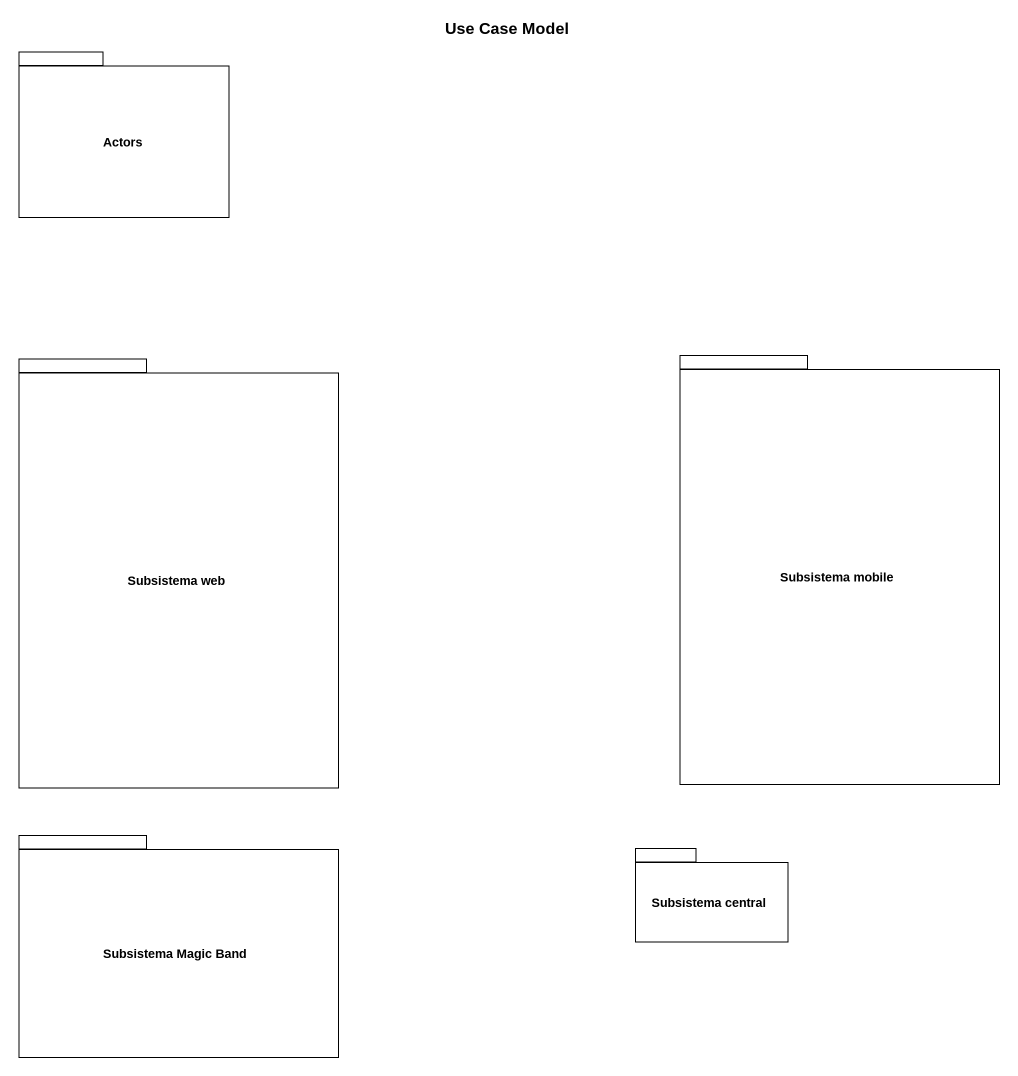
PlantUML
@startuml
title Use Case Model
package Actors {
}
package "Subsistema mobile" as Subsistema_mobile {
}
package "Subsistema web" as Subsistema_web {
}
package "Subsistema Magic Band" as Subsistema_Magic_Band {
}
package "Subsistema central" as Subsistema_central {
}
@enduml
